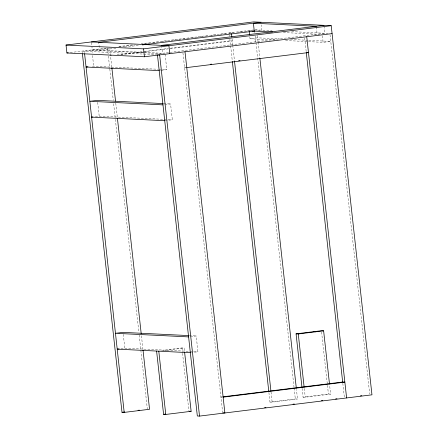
<?xml version="1.0" encoding="UTF-8"?>
<svg xmlns="http://www.w3.org/2000/svg" width="438" height="438" viewBox="0 0 438 438"><rect width="100%" height="100%" fill="white"/><g stroke="black" fill="none" stroke-linecap="round" stroke-linejoin="round"><path stroke-width="0.33" stroke-dasharray="2.19 1.64" d="M70.244 52.56L106.817 48.043M118.753 46.57L132.506 44.873M141.162 43.805L254.566 29.811L272.025 30.665M119.141 46.899L135.375 44.9M144.162 43.811L146.872 43.477M147.546 43.395L150.25 43.061M152.955 42.727L155.66 42.393M156.339 42.311L159.043 41.977M161.748 41.643L164.453 41.309M165.131 41.227L168.51 40.811M171.214 40.477L173.245 40.225M173.919 40.143L177.976 39.639M178.655 39.557L182.033 39.141M182.712 39.053L186.769 38.555M187.448 38.473L190.826 38.057M191.505 37.969L195.562 37.471M196.235 37.389L199.619 36.967M200.292 36.885L204.349 36.387M205.028 36.299L208.411 35.883M211.116 35.549L213.142 35.303M213.821 35.215L217.199 34.799M219.903 34.465L225.992 33.715M228.696 33.381L230.727 33.129M231.401 33.047L234.741 32.636M237.407 32.308L240.079 31.974M240.747 31.892L244.081 31.481M244.749 31.399L248.751 30.906M249.419 30.824L252.091 30.496M255.425 30.08L256.761 29.915M115.878 48.185L99.579 50.2L98.78 42.946M124.704 47.096L139.645 45.251M257.807 30.671L261.88 30.167L261.3 24.895M117.149 54.788L144.195 51.449M144.874 51.366L167.864 48.525M170.568 48.191L230.081 40.849L232.277 40.958L120.691 54.728M111.904 55.812L108.356 55.872M249.808 36.787L250.027 38.768L257.632 37.827L279.504 38.9M92.402 66.237L157.921 69.231M285.571 40.51L323.162 42.355L330.767 41.413L308.215 40.307M159.197 70.606L160.467 70.447M161.096 70.37L166.807 69.664L165.06 53.847M185.909 67.31L184.557 67.474L186.752 67.583M164.885 104.644L170.59 103.943L172.337 119.76L164.726 120.702M95.396 116.645L99.202 116.174L163.451 119.322M190.497 336.663L196.202 335.957L197.949 351.774L192.244 352.48M121.014 348.659L124.814 348.188L197.949 351.774M161.666 350.433L181.956 347.931L184.146 348.04L184.518 351.402M165.126 350.384L184.146 348.04M190.344 352.716L191.609 352.557M222.296 396.877L220.944 397.042L222.039 397.096M302.089 388.375L303.058 397.124L328.418 393.992L330.613 394.101L329.573 384.679M303.058 397.124L305.253 397.233L330.613 394.101M268.91 392.541L269.956 402.057L295.316 398.925L297.511 399.034L296.46 389.519M269.956 402.057L272.151 402.166L297.511 399.034M291.637 31.629L327.974 33.408M283.353 32.532L321.645 34.41M230.853 33.02L229.205 32.938L229.583 36.338M290.443 39.436L307.531 40.274M250.027 38.768L274.631 39.973M143.949 52.374L92.265 49.839L91.975 47.205M144.628 52.407L164.469 53.381M143.188 52.774L91.925 50.261L92.215 52.894M143.872 52.806L160.96 53.644M157.45 54.783L82.125 51.093L82.349 53.129M158.605 69.264L166.807 69.664M163.752 103.603L170.59 103.943M164.135 119.36L172.337 119.76M189.369 335.623L196.202 335.957M330.038 34.821L369.699 394.03M323.978 26.001L324.777 33.255L162.476 53.283L161.819 47.348M322.434 35.763L323.162 42.355M316.367 26.942L317.167 34.191M304.678 37.953L306.211 51.793M342.812 383.338L344.339 397.184M321.58 332.064L328.418 393.992M304.284 388.479L305.253 397.233M257.363 35.358L258.037 41.473M258.113 42.152L259.838 57.789M254.642 30.49L254.867 32.527M255.244 35.927L255.918 42.048M255.995 42.727L294.04 387.373M294.117 388.052L295.316 398.925M232.058 38.977L232.677 44.605M232.753 45.284L234.478 60.915M271.029 391.966L272.151 402.166M229.862 38.873L230.558 45.174M230.634 45.853L232.282 60.811M182.953 52.976L222.614 412.202M181.956 347.931L182.476 352.645M182.547 353.318L188.942 411.205M111.778 67.118L109.675 48.07L84.315 51.197L84.539 53.239M115.758 103.171L117.335 117.455M141.441 335.809L142.947 349.415M107.48 47.961L108.306 55.445M108.383 56.124L109.735 68.366M109.812 69.051L113.267 100.34M113.639 103.74L115.293 118.709M115.369 119.388L138.873 332.3M139.174 335.021L147.36 409.169M91.465 42.59L91.903 46.543M92.506 55.533L93.672 66.078M97.674 102.333L99.202 116.174M123.286 334.347L124.814 348.188"/><path stroke-width="0.66" d="M332.086 33.611L144.43 56.77L66.904 52.971L66.034 45.059L253.695 21.9L331.216 25.7L371.966 394.819L199.52 416.1L197.33 415.99L157.45 54.783M98.709 42.289L261.01 22.261M66.904 52.971L68.24 52.806M142.361 44.917L254.412 31.093M161.6 45.371L323.901 25.344M66.034 45.059L143.554 48.859L331.216 25.7M87.967 66.784L86.062 67.019L159.197 70.606M210.256 64.304L211.609 64.134M238.655 60.8L240.008 60.63M186.752 67.583L308.478 52.56L306.282 52.45M92.861 116.957L91.591 117.11L164.726 120.702M119.109 348.894L117.209 349.13L190.344 352.716M302.017 387.701L296.072 333.849L321.432 330.717L323.627 330.827L329.496 384.006M296.072 333.849L298.267 333.953L323.627 330.827M222.969 396.795L342.664 382.024L344.859 382.128L223.134 397.151M82.421 53.814L121.999 412.3L124.671 411.966M138.019 410.324L139.35 410.16M121.999 412.3L124.195 412.404L149.555 409.278L143.018 350.093M156.596 351.062L163.582 414.337L165.58 414.091M163.582 414.337L165.772 414.447L191.132 411.315L184.595 352.075M264.618 407.69L265.97 407.521M293.017 404.181L294.369 404.017M321.421 400.677L322.773 400.513M335.623 398.925L336.975 398.761M360.43 395.864L361.766 395.7M316.296 26.28L253.399 23.198L254.27 31.109M252.354 31.01L272.535 32.001M91.394 41.928L168.915 45.733L169.791 53.639M158.545 54.838L159.646 54.892L199.52 416.1M163.073 103.571L97.455 100.357L89.845 101.293L162.98 104.879M313.822 331.654L316.017 331.763M188.685 335.59L123.067 332.371L115.462 333.307L188.597 336.899M189.49 411.233L191.132 411.315M222.685 412.864L224.88 412.968L185.006 51.766M306.731 36.743L346.606 397.95M306.337 52.96L342.686 382.193M298.267 333.953L304.136 387.132M259.915 58.468L296.312 388.156M249.227 31.514L249.589 34.81M231.472 33.704L231.85 37.126M234.554 61.599L270.876 390.608M232.359 61.49L268.757 391.178M143.554 48.859L144.43 56.77M158.786 351.166L165.772 414.447M111.854 67.797L115.533 101.129M117.411 118.134L141.217 333.772M84.605 53.836L124.195 412.404"/></g></svg>
